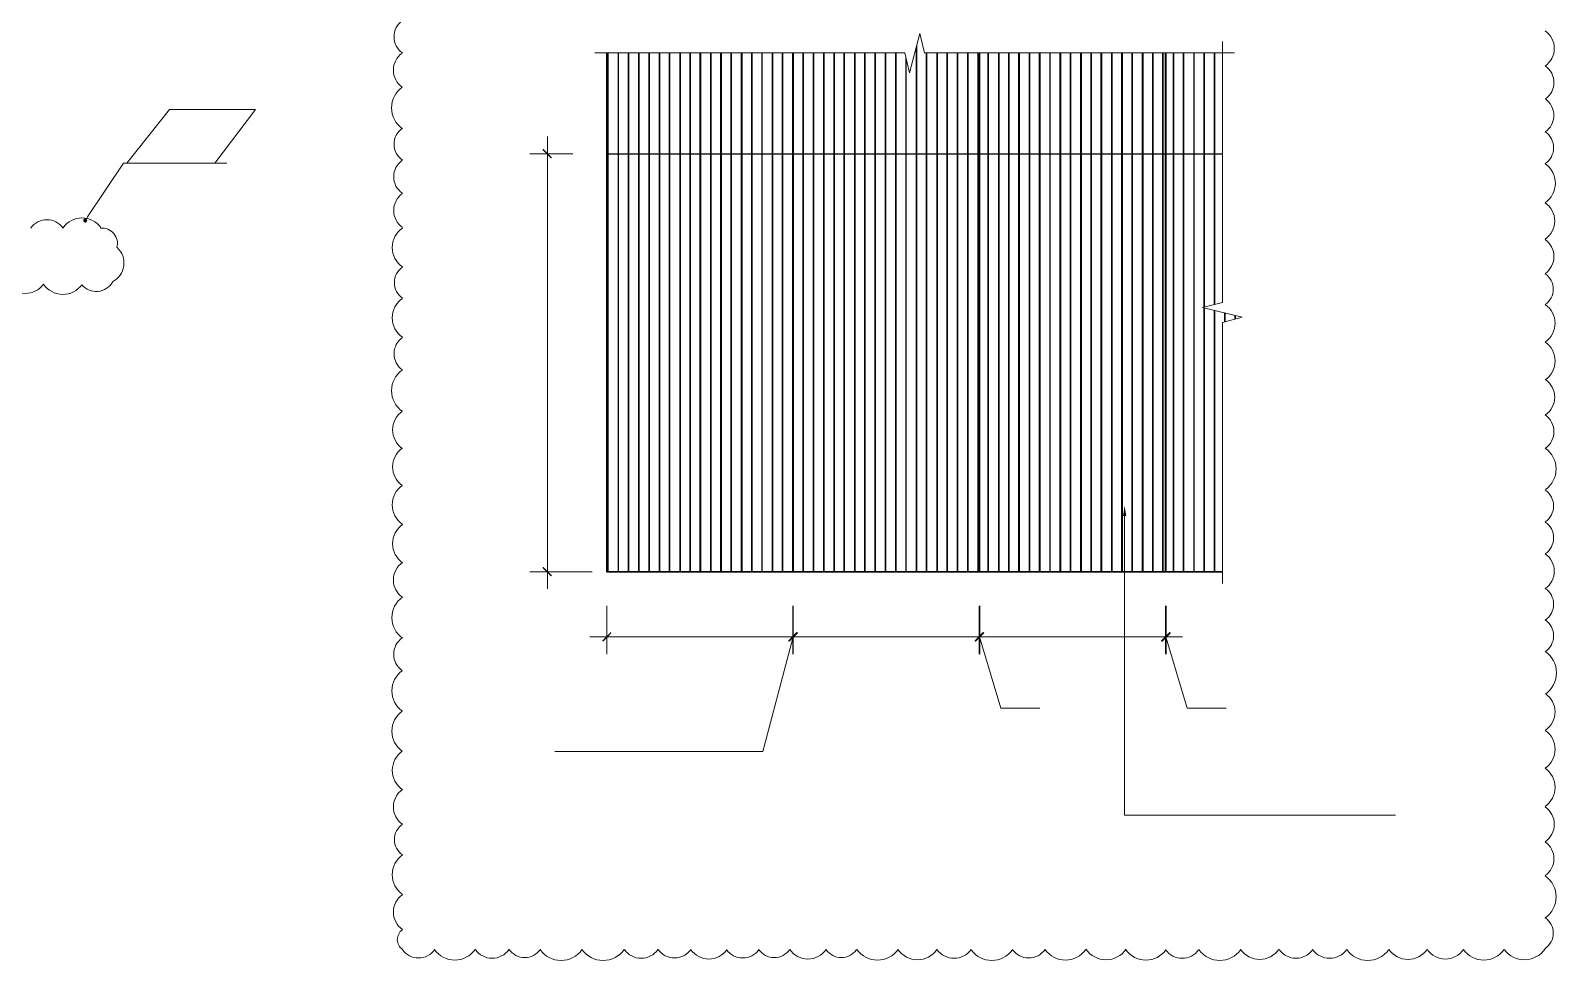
# Model space of a CAD drawing. Header units: millimetres. Extents: x -356862 to 418287, y 0 to 839748.
# Drawn here: x 387723 to 396835, y 750484 to 756037 of the extents above; entities that cross this region are included whole.
import ezdxf

# ---------------------------------------------------------------- set-up
doc = ezdxf.new("R2010")
doc.units = ezdxf.units.MM
doc.layers.add('PDF _Геометрия', color=7, linetype='Continuous', true_color=0xbababa)
doc.layers.add('PDF _Сплошная заливка', color=7, linetype='Continuous', true_color=0xf50000)

msp = doc.modelspace()

# ---------------------------------------------------------------- linework, layer by layer
at = {"layer": 'PDF _Геометрия', "color": 1, "lineweight": 20}
for points in [[(389943.7392, 757400.5567, 0.520540001), (389943.7392, 757175.3388, 0.520540055), (389943.7723, 756975.5787, 0.520539899), (389944.3766, 756764.5796, 0.520540055), (389943.7723, 756564.2219, 0.520540001), (389943.7392, 756339.6346, 0.520539885), (389944.0248, 756096.9434, 0.520539841), (389944.091, 755903.1019)], [(389942.5304, 755902.5363, 0.52053993), (389942.5304, 755698.5989, 0.520539925), (389942.783, 755452.1545)], [(396768.1734, 755242.3747, 0.520539847), (396768.1734, 755432.1252, 0.520540103), (396768.4921, 755628.36, 0.520540103), (396768.4921, 755825.378)], [(396767.2834, 754790.85, 0.520539929), (396767.2834, 755008.9743, 0.520539939), (396767.9186, 755241.2319)], [(387582.8245, 754526.4037, 0.520570398), (387800.4478, 754522.7582, 0.520570457), (388029.1947, 754519.3476)], [(389942.783, 754009.9241, 0.520539925), (389942.783, 753763.4258, 0.520539888), (389942.8161, 753542.0156)], [(389942.8161, 753542.8529, 0.520539888), (389942.8161, 753321.1818, 0.520539939), (389943.4205, 753088.5327)], [(396767.8878, 752704.7448, 0.520540102), (396767.8878, 752912.229, 0.520539847), (396768.1734, 753102.5454)], [(389943.4535, 752860.268, 0.520540102), (389943.4535, 752652.7838, 0.520539885), (389944.0248, 752409.8864)], [(389942.8491, 752411.1156, 0.520540103), (389942.8491, 752214.2717, 0.520539923), (389943.1017, 751974.3223)], [(389943.1017, 751973.4082, 0.520539923), (389943.1017, 751734.0034, 0.520539952), (389942.4973, 751505.4994)], [(389943.4535, 751504.9552, 0.520540102), (389943.4535, 751297.471, 0.52054007), (389943.4866, 751115.0313)], [(396767.8547, 750556.4517, 0.52054007), (396767.8547, 750739.1087, 0.520539882), (396767.633, 750989.3064)], [(396279.3182, 750549.7243, 0.520539885), (396522.2698, 750549.7243, 0.520539956), (396768.5031, 750555.7068)]]:
    msp.add_lwpolyline(points, format="xyb", dxfattribs=at)
at = {"layer": 'PDF _Геометрия', "color": 7, "lineweight": 5}
for points in [[(394911.5649, 755903.1769), (394840.1216, 755903.1769), (393060.534, 755903.1769), (393032.3897, 756020.0841), (392971.7711, 755784.1047), (392943.6268, 755903.1769), (391164.0391, 755903.1769), (391092.5959, 755903.1769)], [(394840.1216, 752735.8573), (394840.1216, 752805.1357), (394840.1216, 754294.6202), (394957.0288, 754324.9295), (394721.0495, 754383.3831), (394840.1216, 754413.6924), (394840.1216, 755903.1769), (394840.1216, 755972.4553)]]:
    msp.add_lwpolyline(points, dxfattribs=at)
at = {"layer": 'PDF _Геометрия', "color": 254, "lineweight": 5, "true_color": 0xdcdcdc}
for points in [[(393010.7402, 752805.1357), (393010.7402, 755935.6511)], [(393012.9051, 752805.1357), (393012.9051, 755944.3109)], [(393015.0701, 752805.1357), (393015.0701, 755952.9707)], [(391168.369, 752805.1357), (391168.369, 755903.1769)], [(391170.534, 752805.1357), (391170.534, 755903.1769)], [(391172.6989, 752805.1357), (391172.6989, 755903.1769)], [(391231.1526, 752805.1357), (391231.1526, 755903.1769)], [(391291.7711, 752805.1357), (391291.7711, 755903.1769)], [(391293.9361, 752805.1357), (391293.9361, 755903.1769)], [(391296.101, 752805.1357), (391296.101, 755903.1769)], [(391352.3897, 752805.1357), (391352.3897, 755903.1769)], [(391354.5546, 752805.1357), (391354.5546, 755903.1769)], [(391356.7196, 752805.1357), (391356.7196, 755903.1769)], [(391415.1732, 752805.1357), (391415.1732, 755903.1769)], [(391417.3381, 752805.1357), (391417.3381, 755903.1769)], [(391419.5031, 752805.1357), (391419.5031, 755903.1769)], [(391475.7917, 752805.1357), (391475.7917, 755903.1769)], [(391477.9567, 752805.1357), (391477.9567, 755903.1769)], [(391480.1216, 752805.1357), (391480.1216, 755903.1769)], [(391536.4103, 752805.1357), (391536.4103, 755903.1769)], [(391538.5752, 752805.1357), (391538.5752, 755903.1769)], [(391540.7402, 752805.1357), (391540.7402, 755903.1769)], [(391599.1938, 752805.1357), (391599.1938, 755903.1769)], [(391601.3587, 752805.1357), (391601.3587, 755903.1769)], [(391603.5237, 752805.1357), (391603.5237, 755903.1769)], [(391659.8123, 752805.1357), (391659.8123, 755903.1769)], [(391661.9773, 752805.1357), (391661.9773, 755903.1769)], [(391664.1422, 752805.1357), (391664.1422, 755903.1769)], [(391720.4309, 752805.1357), (391720.4309, 755903.1769)], [(391722.5959, 752805.1357), (391722.5959, 755903.1769)], [(391724.7608, 752805.1357), (391724.7608, 755903.1769)], [(391783.2144, 752805.1357), (391783.2144, 755903.1769)], [(391785.3794, 752805.1357), (391785.3794, 755903.1769)], [(391787.5443, 752805.1357), (391787.5443, 755903.1769)], [(391843.833, 752805.1357), (391843.833, 755903.1769)], [(391845.9979, 752805.1357), (391845.9979, 755903.1769)], [(391848.1629, 752805.1357), (391848.1629, 755903.1769)], [(391904.4515, 752805.1357), (391904.4515, 755903.1769)], [(391906.6165, 752805.1357), (391906.6165, 755903.1769)], [(391908.7814, 752805.1357), (391908.7814, 755903.1769)], [(391967.235, 752805.1357), (391967.235, 755903.1769)], [(391969.4, 752805.1357), (391969.4, 755903.1769)], [(391971.5649, 752805.1357), (391971.5649, 755903.1769)], [(392027.8536, 752805.1357), (392027.8536, 755903.1769)], [(392030.0185, 752805.1357), (392030.0185, 755903.1769)], [(392032.1835, 752805.1357), (392032.1835, 755903.1769)], [(392090.6371, 752805.1357), (392090.6371, 755903.1769)], [(392151.2556, 752805.1357), (392151.2556, 755903.1769)], [(392153.4206, 752805.1357), (392153.4206, 755903.1769)], [(392155.5855, 752805.1357), (392155.5855, 755903.1769)], [(392211.8742, 752805.1357), (392211.8742, 755903.1769)], [(392214.0391, 752805.1357), (392214.0391, 755903.1769)], [(392216.2041, 752805.1357), (392216.2041, 755903.1769)], [(392278.9876, 752805.1357), (392278.9876, 755903.1769)], [(392335.2763, 752805.1357), (392335.2763, 755903.1769)], [(392337.4412, 752805.1357), (392337.4412, 755903.1769)], [(392339.6062, 752805.1357), (392339.6062, 755903.1769)], [(392395.8948, 752805.1357), (392395.8948, 755903.1769)], [(392398.0598, 752805.1357), (392398.0598, 755903.1769)], [(392400.2247, 752805.1357), (392400.2247, 755903.1769)], [(392458.6783, 752805.1357), (392458.6783, 755903.1769)], [(392460.8433, 752805.1357), (392460.8433, 755903.1769)], [(392463.0082, 752805.1357), (392463.0082, 755903.1769)], [(392519.2969, 752805.1357), (392519.2969, 755903.1769)], [(392521.4618, 752805.1357), (392521.4618, 755903.1769)], [(392523.6268, 752805.1357), (392523.6268, 755903.1769)], [(392579.9154, 752805.1357), (392579.9154, 755903.1769)], [(392582.0804, 752805.1357), (392582.0804, 755903.1769)], [(392584.2453, 752805.1357), (392584.2453, 755903.1769)], [(392642.6989, 752805.1357), (392642.6989, 755903.1769)], [(392644.8639, 752805.1357), (392644.8639, 755903.1769)], [(392647.0288, 752805.1357), (392647.0288, 755903.1769)], [(392703.3175, 752805.1357), (392703.3175, 755903.1769)], [(392705.4824, 752805.1357), (392705.4824, 755903.1769)], [(392707.6474, 752805.1357), (392707.6474, 755903.1769)], [(392763.9361, 752805.1357), (392763.9361, 755903.1769)], [(392766.101, 752805.1357), (392766.101, 755903.1769)], [(392768.266, 752805.1357), (392768.266, 755903.1769)], [(392826.7196, 752805.1357), (392826.7196, 755903.1769)], [(392828.8845, 752805.1357), (392828.8845, 755903.1769)], [(392831.0495, 752805.1357), (392831.0495, 755903.1769)], [(392887.3381, 752805.1357), (392887.3381, 755903.1769)], [(392889.5031, 752805.1357), (392889.5031, 755903.1769)], [(392891.668, 752805.1357), (392891.668, 755903.1769)], [(392950.1216, 752805.1357), (392950.1216, 755877.1975)], [(392952.2866, 755862.0429), (392952.2866, 752805.1357), (392952.2866, 755868.5377)], [(393071.3587, 752805.1357), (393071.3587, 755903.1769)], [(393073.5237, 752805.1357), (393073.5237, 755903.1769)], [(393075.6886, 752805.1357), (393075.6886, 755903.1769)], [(393134.1422, 752805.1357), (393134.1422, 755903.1769)], [(393136.3072, 752805.1357), (393136.3072, 755903.1769)], [(393138.4721, 752805.1357), (393138.4721, 755903.1769)], [(393194.7608, 752805.1357), (393194.7608, 755903.1769)], [(393196.9257, 752805.1357), (393196.9257, 755903.1769)], [(393199.0907, 752805.1357), (393199.0907, 755903.1769)], [(393255.3794, 752805.1357), (393255.3794, 755903.1769)], [(393257.5443, 752805.1357), (393257.5443, 755903.1769)], [(393259.7093, 752805.1357), (393259.7093, 755903.1769)], [(393318.1629, 752805.1357), (393318.1629, 755903.1769)], [(393320.3278, 752805.1357), (393320.3278, 755903.1769)], [(393322.4928, 752805.1357), (393322.4928, 755903.1769)], [(393378.7814, 752805.1357), (393378.7814, 755903.1769)], [(393380.9464, 752805.1357), (393380.9464, 755903.1769)], [(393383.1113, 752805.1357), (393383.1113, 755903.1769)], [(393439.4, 752805.1357), (393439.4, 755903.1769)], [(393441.5649, 752805.1357), (393441.5649, 755903.1769)], [(393443.7299, 752805.1357), (393443.7299, 755903.1769)], [(393502.1835, 752805.1357), (393502.1835, 755903.1769)], [(393504.3484, 752805.1357), (393504.3484, 755903.1769)], [(393506.5134, 752805.1357), (393506.5134, 755903.1769)], [(393562.802, 752805.1357), (393562.802, 755903.1769)], [(393564.967, 752805.1357), (393564.967, 755903.1769)], [(393567.1319, 752805.1357), (393567.1319, 755903.1769)], [(393623.4206, 752805.1357), (393623.4206, 755903.1769)], [(393625.5855, 752805.1357), (393625.5855, 755903.1769)], [(393627.7505, 752805.1357), (393627.7505, 755903.1769)], [(393686.2041, 752805.1357), (393686.2041, 755903.1769)], [(393688.369, 752805.1357), (393688.369, 755903.1769)], [(393690.534, 752805.1357), (393690.534, 755903.1769)], [(393746.8227, 752805.1357), (393746.8227, 755903.1769)], [(393748.9876, 752805.1357), (393748.9876, 755903.1769)], [(393751.1526, 752805.1357), (393751.1526, 755903.1769)], [(393809.6062, 752805.1357), (393809.6062, 755903.1769)], [(393870.2247, 752805.1357), (393870.2247, 755903.1769)], [(393872.3897, 752805.1357), (393872.3897, 755903.1769)], [(393874.5546, 752805.1357), (393874.5546, 755903.1769)], [(393930.8433, 752805.1357), (393930.8433, 755903.1769)], [(393933.0082, 752805.1357), (393933.0082, 755903.1769)], [(393935.1732, 752805.1357), (393935.1732, 755903.1769)], [(393993.6268, 752805.1357), (393993.6268, 755903.1769)], [(393995.7917, 752805.1357), (393995.7917, 755903.1769)], [(393997.9567, 752805.1357), (393997.9567, 755903.1769)], [(394054.2453, 752805.1357), (394054.2453, 755903.1769)], [(394056.4103, 752805.1357), (394056.4103, 755903.1769)], [(394058.5752, 752805.1357), (394058.5752, 755903.1769)], [(394114.8639, 752805.1357), (394114.8639, 755903.1769)], [(394117.0288, 752805.1357), (394117.0288, 755903.1769)], [(394119.1938, 752805.1357), (394119.1938, 755903.1769)], [(394177.6474, 752805.1357), (394177.6474, 755903.1769)], [(394179.8123, 752805.1357), (394179.8123, 755903.1769)], [(394181.9773, 752805.1357), (394181.9773, 755903.1769)], [(394238.266, 752805.1357), (394238.266, 755903.1769)], [(394240.4309, 752805.1357), (394240.4309, 755903.1769)], [(394242.5959, 752805.1357), (394242.5959, 755903.1769)], [(394298.8845, 752805.1357), (394298.8845, 755903.1769)], [(394301.0495, 752805.1357), (394301.0495, 755903.1769)], [(394303.2144, 752805.1357), (394303.2144, 755903.1769)], [(394361.668, 752805.1357), (394361.668, 755903.1769)], [(394363.833, 752805.1357), (394363.833, 755903.1769)], [(394365.9979, 752805.1357), (394365.9979, 755903.1769)], [(394422.2866, 752805.1357), (394422.2866, 755903.1769)], [(394424.4515, 752805.1357), (394424.4515, 755903.1769)], [(394426.6165, 752805.1357), (394426.6165, 755903.1769)], [(394482.9051, 752805.1357), (394482.9051, 755903.1769)], [(394485.0701, 752805.1357), (394485.0701, 755903.1769)], [(394487.235, 752805.1357), (394487.235, 755903.1769)], [(394545.6886, 752805.1357), (394545.6886, 755903.1769)], [(394547.8536, 752805.1357), (394547.8536, 755903.1769)], [(394550.0185, 752805.1357), (394550.0185, 755903.1769)], [(394606.3072, 752805.1357), (394606.3072, 755903.1769)], [(394608.4721, 752805.1357), (394608.4721, 755903.1769)], [(394610.6371, 752805.1357), (394610.6371, 755903.1769)], [(394671.2556, 752805.1357), (394671.2556, 755903.1769)], [(394729.7093, 754385.548), (394729.7093, 755903.1769)], [(394731.8742, 754385.548), (394731.8742, 755903.1769)], [(394734.0391, 754387.713), (394734.0391, 755903.1769)], [(394790.3278, 754400.7027), (394790.3278, 755903.1769)], [(394792.4928, 754402.8676), (394792.4928, 755903.1769)], [(394794.6577, 754402.8676), (394794.6577, 755903.1769)], [(394729.7093, 752805.1357), (394729.7093, 754381.2181)], [(394731.8742, 752805.1357), (394731.8742, 754381.2181)], [(394734.0391, 752805.1357), (394734.0391, 754381.2181)], [(394790.3278, 752805.1357), (394790.3278, 754366.0635)], [(394792.4928, 752805.1357), (394792.4928, 754366.0635)], [(394794.6577, 752805.1357), (394794.6577, 754366.0635)], [(394853.1113, 754298.9501), (394853.1113, 754350.9089)], [(394855.2763, 754298.9501), (394855.2763, 754350.9089)], [(394857.4412, 754298.9501), (394857.4412, 754350.9089)], [(394913.7299, 754314.1047), (394913.7299, 754335.7542)], [(394915.8948, 754314.1047), (394915.8948, 754335.7542)], [(394918.0598, 754314.1047), (394918.0598, 754335.7542)]]:
    msp.add_lwpolyline(points, dxfattribs=at)
at = {"layer": 'PDF _Геометрия', "color": 150, "lineweight": 30, "true_color": 0x0080ff}
msp.add_lwpolyline([(391164.0391, 755903.1769), (391164.0391, 752805.1357), (394840.1216, 752805.1357)], dxfattribs=at)
at = {"layer": 'PDF _Геометрия', "color": 254, "lineweight": 5, "true_color": 0xdcdcdc}
for points in [[(391233.3175, 755903.1769), (391233.3175, 752805.1357)], [(392092.802, 755903.1769), (392092.802, 752805.1357)], [(393811.7711, 755903.1769), (393811.7711, 752805.1357)], [(394669.0907, 755903.1769), (394669.0907, 752805.1357)]]:
    msp.add_lwpolyline(points, close=True, dxfattribs=at)
at = {"layer": 'PDF _Геометрия', "color": 150, "lineweight": 25, "true_color": 0x0080ff}
for points in [[(392274.6577, 752805.1357), (392274.6577, 755903.1769)], [(392276.8227, 752805.1357), (392276.8227, 755903.1769)], [(393387.4412, 752805.1357), (393387.4412, 755903.1769)], [(393391.7711, 752805.1357), (393391.7711, 755903.1769)], [(394500.2247, 752805.1357), (394500.2247, 755903.1769)], [(394504.5546, 752805.1357), (394504.5546, 755903.1769)], [(391164.0391, 755301.3212), (392274.6577, 755301.3212)], [(392276.8227, 755301.3212), (393387.4412, 755301.3212)], [(393391.7711, 755301.3212), (394500.2247, 755301.3212)], [(394504.5546, 755301.3212), (394840.1216, 755301.3212)]]:
    msp.add_lwpolyline(points, dxfattribs=at)
at = {"layer": 'PDF _Геометрия', "color": 1, "lineweight": 20}
msp.add_lwpolyline([(388297.6474, 755245.0326), (388823.7299, 755245.0326), (389066.2041, 755565.445), (388553.1113, 755565.445)], close=True, dxfattribs=at)
at = {"layer": 'PDF _Геометрия', "color": 7, "lineweight": 18}
for points in [[(390808.9876, 752703.3831), (390808.9876, 755405.2388)], [(390960.534, 755301.3212), (390705.0701, 755301.3212)], [(391077.4412, 752805.1357), (390705.0701, 752805.1357)], [(391164.0391, 752601.6305), (391164.0391, 752313.6924)], [(392274.6577, 752549.6718), (392274.6577, 752313.6924), (392274.6577, 752601.6305)], [(394504.5546, 752601.6305), (394504.5546, 752313.6924)], [(392328.7814, 752417.6099), (392276.8227, 752417.6099), (392094.967, 751731.3212), (390854.4515, 751731.3212)], [(391062.2866, 752417.6099), (392376.4103, 752417.6099)], [(392175.0701, 752417.6099), (393489.1938, 752417.6099)], [(392274.6577, 752417.6099), (392222.6989, 752417.6099)], [(392274.6577, 752417.6099), (392276.8227, 752417.6099), (392274.6577, 752417.6099)], [(393287.8536, 752417.6099), (394601.9773, 752417.6099)], [(393387.4412, 752417.6099), (393335.4824, 752417.6099)], [(393387.4412, 752417.6099), (393391.7711, 752417.6099), (393387.4412, 752417.6099)], [(393389.6062, 752417.6099), (393517.3381, 751991.1151), (393748.9876, 751991.1151)], [(393391.7711, 752417.6099), (393441.5649, 752417.6099)], [(394500.2247, 752417.6099), (394448.266, 752417.6099)], [(394500.2247, 752417.6099), (394504.5546, 752417.6099), (394500.2247, 752417.6099)], [(394502.3897, 752417.6099), (394630.1216, 751991.1151), (394861.7711, 751991.1151)], [(394504.5546, 752417.6099), (394556.5134, 752417.6099)]]:
    msp.add_lwpolyline(points, dxfattribs=at)
at = {"layer": 'PDF _Геометрия', "color": 1, "lineweight": 20}
msp.add_lwpolyline([(388057.3381, 754913.7955), (388063.833, 754924.6202), (388278.1629, 755245.0326), (388533.6268, 755245.0326), (388895.1732, 755245.0326)], dxfattribs=at)
at = {"layer": 'PDF _Геометрия', "color": 251, "lineweight": 20, "true_color": 0x545454}
msp.add_lwpolyline([(394255.5855, 753138.5377), (394255.5855, 751352.4553), (394359.5031, 751352.4553), (395872.802, 751352.4553)], dxfattribs=at)
at = {"layer": 'PDF _Геометрия', "color": 7, "lineweight": 18}
for points in [[(392276.8227, 752313.6924), (392276.8227, 752601.6305)], [(393387.4412, 752313.6924), (393387.4412, 752601.6305)], [(393391.7711, 752313.6924), (393391.7711, 752601.6305)], [(394500.2247, 752313.6924), (394500.2247, 752601.6305)]]:
    msp.add_lwpolyline(points, close=True, dxfattribs=at)
at = {"layer": 'PDF _Геометрия', "color": 1, "lineweight": 20}
for centre, radius, start, end in [((396693.073, 755930.4695), 128.8144, 305.002448, 54.997552), ((390009.6063, 755358.8999), 115.8248, 125.00245265, 234.99754735), ((390011.7712, 755164.0463), 120.1546, 125.00242959, 234.99757041), ((390016.1011, 754962.6984), 124.4846, 125.0024452, 234.9975548), ((387820.7531, 754789.4954), 117.9897, 35.23864022, 145.23377307), ((388030.7641, 754780.8351), 137.4742, 35.23862929, 145.23375254), ((388149.8406, 754765.6798), 92.0104, 345.03115187, 95.03172521), ((390024.7609, 754741.8646), 141.8041, 125.00244437, 234.99755563), ((396695.2402, 754687.7387), 124.4846, 305.0024452, 54.9975548), ((388154.1706, 754648.7679), 126.6495, 297.16919601, 47.16980284), ((390009.6063, 754531.8561), 113.6598, 125.00244517, 234.99755483), ((396703.9, 754492.8853), 111.4948, 305.00243259, 54.99756741), ((388115.1993, 754590.3119), 111.4948, 220.14953402, 330.15016712), ((390024.7609, 754321.8472), 141.8041, 125.00244437, 234.99755563), ((396690.9103, 754289.3719), 135.3093, 305.00244902, 54.99755098), ((390011.7713, 754107.5088), 117.9897, 125.00245319, 234.99754682), ((396688.7432, 754064.2079), 137.4742, 305.00243875, 54.99756125), ((396695.2402, 753847.7043), 128.8144, 305.002448, 54.997552), ((396697.403, 753642.0259), 122.3196, 305.00243392, 54.99756608), ((396682.2483, 753419.0271), 150.4639, 305.00244563, 54.99755437), ((396701.735, 753198.1933), 115.8248, 305.00245265, 54.99754735), ((390024.7609, 752973.0296), 139.6392, 125.00244322, 234.99755678), ((396701.735, 752611.4686), 115.8248, 305.00245265, 54.99754735), ((396701.735, 752423.1104), 115.8248, 305.00245265, 54.99754735), ((396680.0834, 752202.2765), 154.7938, 305.00243909, 54.99756091), ((396693.073, 751968.4527), 133.1443, 305.00244525, 54.99755475), ((396688.7432, 751745.454), 137.4742, 305.00243875, 54.99756125), ((396686.5782, 751518.125), 139.6392, 305.00244322, 54.99755678), ((396695.2402, 751297.2912), 126.6495, 305.00242972, 54.99757028), ((396697.403, 751091.6128), 122.3196, 305.00243392, 54.99756608), ((390026.9258, 750996.3512), 143.969, 125.00243118, 234.99756883), ((390016.1011, 750773.3525), 126.6495, 125.00242972, 234.99757028), ((389985.7896, 750608.8098), 72.5257, 125.00242867, 234.99757134), ((391141.9206, 750639.1202), 154.7938, 215.00243909, 324.9975609), ((391568.433, 750619.6347), 120.1546, 215.00242959, 324.99757041), ((392780.8526, 750636.9552), 150.4639, 215.00244563, 324.99755437), ((393237.6766, 750621.8), 124.4846, 215.00244521, 324.99755479), ((393683.6735, 750619.6347), 120.1546, 215.00242959, 324.99757041), ((394144.8252, 750634.7903), 146.134, 215.00244578, 324.99755422), ((395062.8008, 750630.4601), 139.6392, 215.00244322, 324.99755678), ((395480.6535, 750621.8), 124.4846, 215.00244521, 324.99755479), ((395948.3022, 750630.4601), 139.6392, 215.00244322, 324.99755678), ((390039.9155, 750617.4699), 117.9897, 215.00245319, 324.99754683), ((390256.4192, 750634.7903), 148.299, 215.00244921, 324.99755079), ((390479.4199, 750619.6348), 122.3196, 215.00243391, 324.99756608), ((390674.2719, 750615.3049), 113.6598, 215.00244518, 324.99755482), ((390890.7755, 750636.9552), 152.6289, 215.00244954, 324.99755046), ((391369.2489, 750619.6348), 122.3196, 215.00243392, 324.99756609), ((391774.1119, 750623.965), 130.9794, 215.00244534, 324.99755466), ((391975.4588, 750617.4699), 117.9897, 215.00245319, 324.99754681), ((392163.8181, 750615.3049), 113.6598, 215.00244518, 324.99755482), ((392365.1671, 750626.1299), 133.1443, 215.00244525, 324.99755475), ((392564.349, 750613.1397), 111.4948, 215.0024326, 324.9975674), ((393019.008, 750630.4601), 141.8041, 215.00244437, 324.99755563), ((393462.84, 750634.7903), 150.4639, 215.00244563, 324.99755437), ((393902.3422, 750634.7903), 148.299, 215.00244921, 324.99755079), ((394382.9805, 750632.625), 146.134, 215.00244578, 324.99755422), ((394599.4842, 750617.4698), 120.1546, 215.00242959, 324.99757041), ((394824.6476, 750636.9552), 152.6289, 215.00244954, 324.99755046), ((395279.3044, 750619.6348), 122.3196, 215.00243391, 324.99756609), ((395707.9818, 750636.9552), 152.6289, 215.00244954, 324.99755046), ((396171.3006, 750626.1299), 133.1443, 215.00244525, 324.99755475)]:
    msp.add_arc(centre, radius, start, end, dxfattribs=at)
at = {"layer": 'PDF _Сплошная заливка', "color": 7, "transparency": 33554559}
for points in [[(390837.1319, 755279.6718), (390778.6783, 755325.1357), (390785.1732, 755331.6305)], [(390830.6371, 755273.1769), (390837.1319, 755279.6718), (390778.6783, 755325.1357)], [(390785.1732, 752835.445), (390778.6783, 752828.9501), (390837.1319, 752783.4862)], [(390778.6783, 752828.9501), (390837.1319, 752783.4862), (390830.6371, 752776.9913)], [(391187.8536, 752445.7542), (391142.3897, 752387.3006), (391135.8948, 752393.7955)], [(391192.1835, 752439.2594), (391187.8536, 752445.7542), (391142.3897, 752387.3006)], [(392246.5134, 752393.7955), (392250.8433, 752387.3006), (392296.3072, 752445.7542)], [(392246.5134, 752393.7955), (392250.8433, 752387.3006), (392296.3072, 752445.7542)], [(392300.6371, 752445.7542), (392255.1732, 752387.3006), (392248.6783, 752393.7955)], [(392300.6371, 752445.7542), (392255.1732, 752387.3006), (392248.6783, 752393.7955)], [(392250.8433, 752387.3006), (392296.3072, 752445.7542), (392302.802, 752439.2594)], [(392250.8433, 752387.3006), (392296.3072, 752445.7542), (392302.802, 752439.2594)], [(392307.1319, 752439.2594), (392300.6371, 752445.7542), (392255.1732, 752387.3006)], [(392307.1319, 752439.2594), (392300.6371, 752445.7542), (392255.1732, 752387.3006)], [(393359.2969, 752393.7955), (393363.6268, 752387.3006), (393409.0907, 752445.7542)], [(393359.2969, 752393.7955), (393363.6268, 752387.3006), (393409.0907, 752445.7542)], [(393363.6268, 752387.3006), (393409.0907, 752445.7542), (393415.5855, 752439.2594)], [(393363.6268, 752387.3006), (393409.0907, 752445.7542), (393415.5855, 752439.2594)], [(393413.4206, 752445.7542), (393367.9567, 752387.3006), (393363.6268, 752393.7955)], [(393413.4206, 752445.7542), (393367.9567, 752387.3006), (393363.6268, 752393.7955)], [(393419.9154, 752439.2594), (393413.4206, 752445.7542), (393367.9567, 752387.3006)], [(393419.9154, 752439.2594), (393413.4206, 752445.7542), (393367.9567, 752387.3006)], [(394472.0804, 752393.7955), (394476.4103, 752387.3006), (394524.0391, 752445.7542)], [(394472.0804, 752393.7955), (394476.4103, 752387.3006), (394524.0391, 752445.7542)], [(394476.4103, 752387.3006), (394524.0391, 752445.7542), (394528.369, 752439.2594)], [(394476.4103, 752387.3006), (394524.0391, 752445.7542), (394528.369, 752439.2594)], [(394526.2041, 752445.7542), (394480.7402, 752387.3006), (394476.4103, 752393.7955)], [(394532.6989, 752439.2594), (394526.2041, 752445.7542), (394480.7402, 752387.3006)]]:
    msp.add_solid(points, dxfattribs=at)
at = {"layer": 'PDF _Сплошная заливка', "color": 1, "transparency": 33554559}
for points in [[(388048.6783, 754902.9707), (388046.5134, 754915.9604), (388037.8536, 754909.4656)], [(388037.8536, 754909.4656), (388037.8536, 754900.8058), (388048.6783, 754902.9707)], [(388037.8536, 754900.8058), (388048.6783, 754902.9707), (388042.1835, 754892.146)], [(388042.1835, 754892.146), (388053.0082, 754889.981), (388048.6783, 754902.9707)], [(388057.3381, 754913.7955), (388048.6783, 754902.9707), (388046.5134, 754915.9604)], [(388061.668, 754905.1357), (388057.3381, 754913.7955), (388048.6783, 754902.9707)], [(388048.6783, 754902.9707), (388059.5031, 754896.4759), (388061.668, 754905.1357)], [(388053.0082, 754889.981), (388048.6783, 754902.9707), (388059.5031, 754896.4759)]]:
    msp.add_solid(points, dxfattribs=at)
at = {"layer": 'PDF _Сплошная заливка', "color": 251, "true_color": 0x545454, "transparency": 33554559}
msp.add_solid([(394246.9257, 753138.5377), (394255.5855, 753199.1563), (394266.4103, 753138.5377)], dxfattribs=at)

doc.saveas('drawing.dxf')
